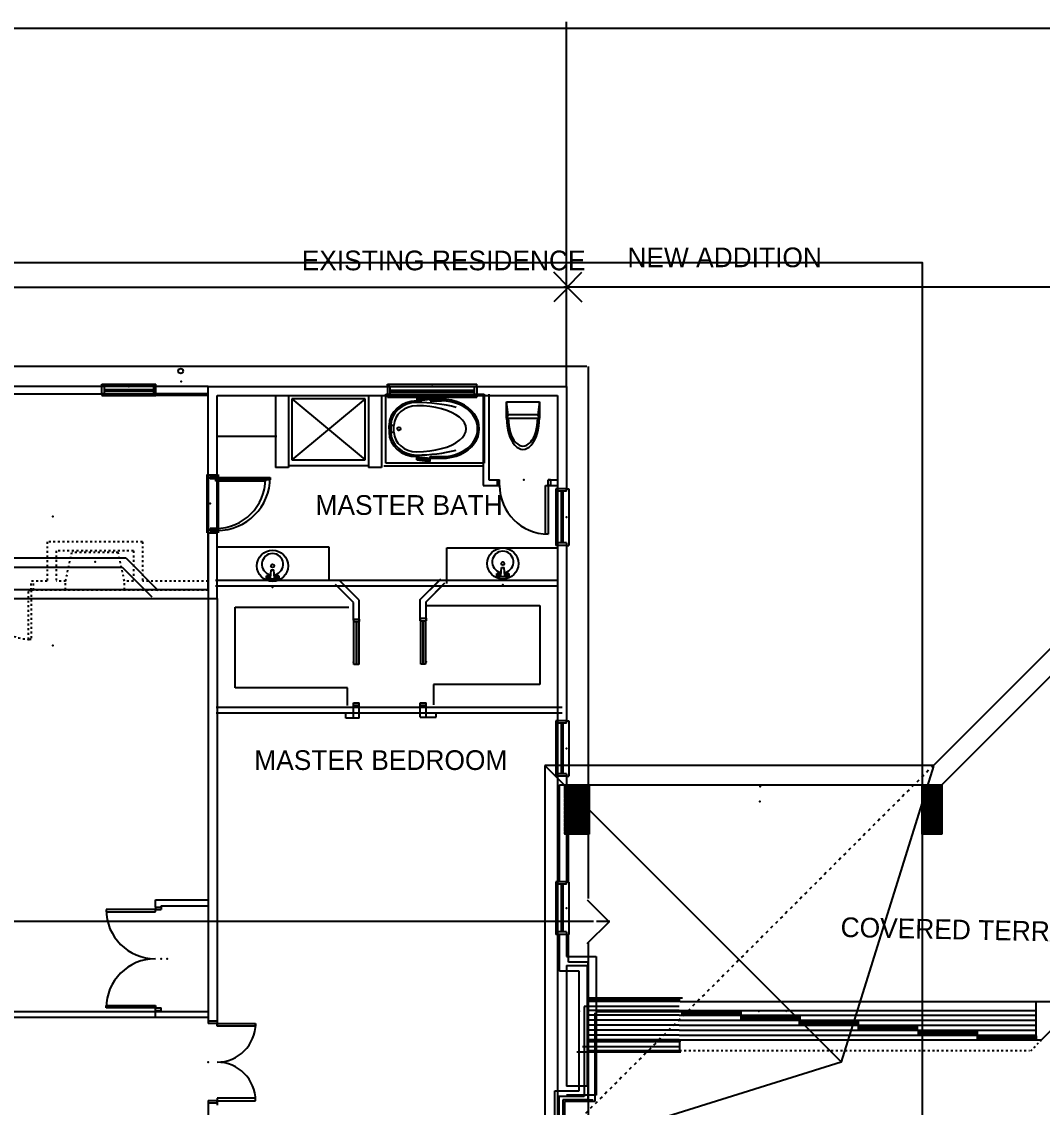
# Model space of a CAD drawing. Extents: x -92740 to -63661, y -15771 to -4391.
# Drawn here: x -84112 to -83490, y -6476 to -5814 of the extents above; entities that cross this region are included whole.
import ezdxf
from ezdxf.enums import TextEntityAlignment as Align

# ---------------------------------------------------------------- set-up
doc = ezdxf.new("R2010")
doc.units = 0
doc.header["$MEASUREMENT"] = 0
doc.linetypes.add('Dashed', pattern=[1, 0.3, -0.4, 0.3])
for name, color, linetype in [('1CABINETS NEW', 3, 'Continuous'), ('1GWB', 2, 'Continuous'), ('1NOTES', 2, 'Continuous'), ('B1NOTES', 2, 'Continuous'), ('B1PF', 5, 'Continuous'), ('B1WALLFILL', 1, 'Continuous'), ('B2WALLFILL', 1, 'Continuous'), ('EXDOORS', 3, 'Continuous'), ('EXFPBM', 3, 'Continuous'), ('EXPF', 5, 'Continuous'), ('EXWALLS', 1, 'Continuous'), ('NEWALLS1', 1, 'Continuous'), ('NEWINDOW1', 5, 'Continuous'), ('ROOF', 1, 'Continuous'), ('ROOMNAME', 1, 'Continuous')]:
    doc.layers.add(name, color=color, linetype=linetype)
doc.styles.add('DCADTXTSTYLE1', font='AVG_TP')
doc.linetypes.add('INSUL1', pattern='A,0,-1,[7,NGUYEN AD.shx,S=0.010204,R=0,X=-1,Y=0],0', length=1)
pattern_1 = [(45, (0, 0), (-0.11048543456, 0.11048543456), []), (-45, (0, 0), (0.11048543456, 0.11048543456), [])]

msp = doc.modelspace()

# ---------------------------------------------------------------- hatches: boundary and pattern name
at = {"layer": 'B1WALLFILL', "linetype": 'Continuous', "ltscale": 12}
h = msp.add_hatch(dxfattribs=at)
h.set_pattern_fill('ansi37', color=1, scale=0.15625, style=0, pattern_type=2)
h.set_pattern_definition(pattern_1)
h.paths.add_polyline_path([(-83781.5, -6279), (-83769.5, -6279), (-83769.5, -6309), (-83781.5, -6309)], flags=0)
h = msp.add_hatch(dxfattribs=at)
h.set_pattern_fill('ansi37', color=1, scale=0.15625, style=0, pattern_type=2)
h.set_pattern_definition(pattern_1)
h.paths.add_polyline_path([(-83770.01, -6279), (-83766.5, -6279), (-83766.5, -6309), (-83769.96, -6309)], flags=0)
h = msp.add_hatch(dxfattribs=at)
h.set_pattern_fill('ansi37', color=1, scale=0.15625, style=0, pattern_type=2)
h.set_pattern_definition(pattern_1)
h.paths.add_polyline_path([(-83563.5, -6279), (-83551.5, -6279), (-83551.5, -6309), (-83563.5, -6309)], flags=0)
at = {"layer": 'B2WALLFILL', "linetype": 'Continuous', "ltscale": 12}
h = msp.add_hatch(dxfattribs=at)
h.set_pattern_fill('ansi37', color=1, scale=0.15625, style=0, pattern_type=2)
h.set_pattern_definition(pattern_1)
h.paths.add_polyline_path([(-83784.96, -6279), (-83794, -6279)], flags=0)

# ---------------------------------------------------------------- linework, layer by layer
at = {"layer": '1CABINETS NEW', "color": 1, "linetype": 'Continuous', "ltscale": 12}
msp.add_line((-83494, -6434.47), (-83494, -6410.99), dxfattribs=at)
at = {"layer": '1GWB', "color": 2, "linetype": 'Continuous', "ltscale": 12}
for p, q in [((-84030.5, -6041.5), (-83999, -6041.5)), ((-83999.5, -6090), (-83999.5, -6125.5)), ((-83992.5, -6090), (-83992.5, -6125.5)), ((-83646, -6416.5), (-83646.75, -6417.25)), ((-83763, -6418), (-83763, -6472)), ((-83710, -6417.25), (-83761.5, -6417.25)), ((-83766.5, -6435), (-83710.5, -6435)), ((-83710.5, -6442), (-83774, -6442)), ((-83763, -6472), (-83781.5, -6472)), ((-83781.5, -6472), (-83781.5, -6487))]:
    msp.add_line(p, q, dxfattribs=at)
at = {"layer": '1GWB', "color": 1, "linetype": 'Continuous', "ltscale": 12}
for p, q in [((-83709.5, -6409), (-83767, -6409)), ((-83711, -6410), (-83767, -6410))]:
    msp.add_line(p, q, dxfattribs=at)
at = {"layer": '1GWB', "color": 2, "linetype": 'INSUL1', "ltscale": 2.5}
for p, q in [((-83711.5, -6414), (-83769.5, -6414)), ((-83769.5, -6414), (-83769.5, -6469)), ((-83770.5, -6438.5), (-83712, -6438.5)), ((-83769.5, -6469), (-83785, -6469)), ((-83785, -6469), (-83785, -6658))]:
    msp.add_line(p, q, dxfattribs=at)
at = {"layer": '1NOTES', "color": 1, "linetype": 'Continuous', "ltscale": 12}
for p, q in [((-83778.95, -5975.7), (-83787.95, -5966.7)), ((-83779.89, -5975.7), (-83770.89, -5966.7)), ((-83778.95, -5975.7), (-83787.95, -5984.7)), ((-83779.89, -5975.7), (-83770.89, -5984.7))]:
    msp.add_line(p, q, dxfattribs=at)
at = {"layer": '1NOTES', "color": 2, "linetype": 'Continuous', "ltscale": 12}
for p, q in [((-84334.72, -5975.7), (-83780.95, -5975.7)), ((-83462.48, -5975.7), (-83781.89, -5975.7))]:
    msp.add_line(p, q, dxfattribs=at)
at = {"layer": 'B1NOTES', "color": 2, "linetype": 'Continuous', "ltscale": 12}
msp.add_line((-83780.26, -6036.35), (-83780.26, -5814), dxfattribs=at)
at = {"layer": 'B1PF', "color": 8, "linetype": 'Continuous', "ltscale": 15}
msp.add_circle((-84015.33, -6026.85), 1.5, dxfattribs=at)
at = {"layer": 'B1PF', "color": 5, "linetype": 'Continuous', "ltscale": 12}
msp.add_point((-84015.15, -6033.19), dxfattribs=at)
at = {"layer": 'B2WALLFILL', "color": 1, "linetype": 'Dashed', "ltscale": 6}
for p in [(-83662.23, -6280.03), (-83662.49, -6289.2)]:
    msp.add_point(p, dxfattribs=at)
at = {"layer": 'EXDOORS', "color": 8, "linetype": 'Continuous', "ltscale": 12}
for p, q in [((-83997.45, -6091.05), (-83993.95, -6091.05)), ((-83997.45, -6091.05), (-83997.45, -6092.55)), ((-83993.95, -6091.05), (-83993.95, -6092.55)), ((-83993.95, -6092.55), (-83997.45, -6092.55)), ((-83993.95, -6092.55), (-83963.71, -6092.55)), ((-83993.95, -6094.05), (-83993.95, -6092.55)), ((-83963.71, -6094.05), (-83993.95, -6094.05)), ((-83963.71, -6092.55), (-83963.71, -6094.05)), ((-83822.5, -6093.17), (-83821, -6093.17)), ((-83822.5, -6096.67), (-83821, -6096.67)), ((-83821, -6096.67), (-83821, -6093.17)), ((-83793, -6126.17), (-83793, -6096.67)), ((-83793, -6096.67), (-83791.5, -6096.67)), ((-83790, -6093.17), (-83791.5, -6093.17)), ((-83791.5, -6096.67), (-83791.5, -6093.17)), ((-83790, -6096.67), (-83791.5, -6096.67)), ((-83791.5, -6096.67), (-83791.5, -6126.17)), ((-83997.45, -6124.29), (-83997.45, -6122.79)), ((-83993.95, -6122.79), (-83997.45, -6122.79)), ((-83997.45, -6124.29), (-83993.95, -6124.29)), ((-83993.95, -6124.29), (-83993.95, -6122.79)), ((-83791.5, -6126.17), (-83793, -6126.17)), ((-83910.06, -6178), (-83910.06, -6179.5)), ((-83906.56, -6178), (-83906.56, -6179.5)), ((-83869.35, -6177.5), (-83869.35, -6179)), ((-83865.85, -6177.5), (-83865.85, -6179)), ((-83910.06, -6179.5), (-83906.56, -6179.5)), ((-83909.81, -6205.75), (-83909.81, -6179.5)), ((-83908.31, -6179.5), (-83908.31, -6205.75)), ((-83908.31, -6205.75), (-83908.31, -6179.5)), ((-83908.31, -6179.5), (-83906.81, -6179.5)), ((-83906.81, -6179.5), (-83906.81, -6205.75)), ((-83869.35, -6179), (-83865.85, -6179)), ((-83869.1, -6205.5), (-83869.1, -6179)), ((-83867.6, -6179), (-83867.6, -6205.5)), ((-83867.6, -6205.5), (-83867.6, -6179)), ((-83867.6, -6179), (-83866.1, -6179)), ((-83866.1, -6179), (-83866.1, -6205.5)), ((-83908.31, -6205.75), (-83909.81, -6205.75)), ((-83906.81, -6205.75), (-83908.31, -6205.75)), ((-83867.6, -6205.5), (-83869.1, -6205.5)), ((-83866.1, -6205.5), (-83867.6, -6205.5)), ((-83910.06, -6230.5), (-83910.06, -6229)), ((-83910.06, -6229), (-83906.56, -6229)), ((-83906.56, -6230.5), (-83906.56, -6229)), ((-83869.35, -6230.5), (-83869.35, -6229)), ((-83869.35, -6229), (-83865.85, -6229)), ((-83865.85, -6230.5), (-83865.85, -6229)), ((-84030.79, -6355), (-84060.79, -6355)), ((-84060.79, -6355), (-84060.79, -6356.5)), ((-84060.79, -6356.5), (-84030.79, -6356.5)), ((-84030.79, -6353.5), (-84030.79, -6355)), ((-84030.79, -6355), (-84027.29, -6355)), ((-84030.79, -6356.5), (-84030.79, -6355)), ((-84027.29, -6353.5), (-84027.29, -6355)), ((-84060.79, -6415), (-84060.79, -6413.5)), ((-84060.79, -6413.5), (-84030.79, -6413.5)), ((-84030.79, -6415), (-84060.79, -6415)), ((-84030.79, -6413.5), (-84030.79, -6415)), ((-84030.79, -6416.5), (-84030.79, -6415)), ((-84030.79, -6415), (-84027.29, -6415)), ((-84027.29, -6416.5), (-84027.29, -6415)), ((-83998.7, -6423), (-83998.7, -6424.5)), ((-83993.2, -6423), (-83993.2, -6424.5)), ((-83993.2, -6424.5), (-83998.7, -6424.5)), ((-83993.2, -6424.5), (-83969.7, -6424.5)), ((-83993.2, -6426), (-83993.2, -6424.5)), ((-83969.7, -6426), (-83993.2, -6426)), ((-83969.7, -6424.5), (-83969.7, -6426)), ((-83993.2, -6471.5), (-83998.7, -6471.5)), ((-83969.7, -6470), (-83993.2, -6470)), ((-83993.2, -6470), (-83993.2, -6471.5)), ((-83993.2, -6473), (-83993.2, -6471.5)), ((-83993.2, -6471.5), (-83969.7, -6471.5)), ((-83969.7, -6471.5), (-83969.7, -6470))]:
    msp.add_line(p, q, dxfattribs=at)
at = {"layer": 'EXDOORS', "color": 10, "linetype": 'Dashed', "ltscale": 4}
for p, q in [((-84105, -6154.9), (-84106.5, -6154.9)), ((-84106.5, -6160.4), (-84106.5, -6154.9)), ((-84108, -6190.4), (-84108, -6160.4)), ((-84108, -6160.4), (-84106.5, -6160.4)), ((-84105, -6160.4), (-84106.5, -6160.4)), ((-84106.5, -6160.4), (-84106.5, -6190.4)), ((-84106.5, -6190.4), (-84108, -6190.4))]:
    msp.add_line(p, q, dxfattribs=at)
at = {"layer": 'EXDOORS', "color": 8, "linetype": 'Continuous', "ltscale": 12}
for centre, radius, start, end in [((-83993.95, -6092.55), 30.24, 270, 360), ((-83791.5, -6096.67), 29.5, 180, 270), ((-84030.79, -6355), 30, 180, 270), ((-84030.79, -6415), 30, 90, 180), ((-83993.2, -6424.5), 23.5, 270, 360), ((-83993.2, -6471.5), 23.5, 0, 90)]:
    msp.add_arc(centre, radius, start, end, dxfattribs=at)
at = {"layer": 'EXDOORS', "color": 10, "linetype": 'Dashed', "ltscale": 4}
msp.add_arc((-84106.5, -6160.4), 30, 180, 270, dxfattribs=at)
at = {"layer": 'EXDOORS', "color": 8, "linetype": 'Continuous', "ltscale": 12}
for p in [(-83806.25, -6093.17), (-83997.45, -6107.67), (-83910.06, -6204.25), (-83865.85, -6204), (-84027.29, -6385), (-84023.5, -6385), (-83998.7, -6448)]:
    msp.add_point(p, dxfattribs=at)
at = {"layer": 'EXFPBM', "color": 3, "linetype": 'Continuous', "ltscale": 12}
for p, q in [((-83998.7, -6036.35), (-84623.69, -6036.35)), ((-83998.7, -6160.03), (-83998.7, -6036.35)), ((-83998.7, -6036.35), (-83780.26, -6036.35)), ((-84606.2, -6040.8), (-83998.8, -6040.8)), ((-83993.2, -6165.53), (-83993.2, -6041.85)), ((-83993.2, -6041.85), (-83785.76, -6041.85)), ((-83957.59, -6041.74), (-83957.59, -6085.68)), ((-83949.59, -6041.74), (-83949.59, -6085.68)), ((-83900.89, -6042.45), (-83900.89, -6085.68)), ((-83892.89, -6042.45), (-83892.89, -6085.68)), ((-83831.08, -6041.03), (-83831.08, -6096.67)), ((-83827.58, -6041.03), (-83827.58, -6093.17)), ((-83785.76, -6041.85), (-83785.76, -6512.55)), ((-83998.7, -6090.16), (-83998.7, -6091.66)), ((-83993.2, -6091.66), (-83998.7, -6091.66)), ((-83993.2, -6090.16), (-83993.2, -6091.66)), ((-83993.2, -6091.66), (-83960.83, -6091.66)), ((-83993.2, -6093.16), (-83993.2, -6091.66)), ((-83960.83, -6091.66), (-83960.83, -6093.16)), ((-83960.83, -6093.16), (-83993.2, -6093.16)), ((-83831.08, -6096.67), (-83822.5, -6096.67)), ((-83827.58, -6093.17), (-83822.5, -6093.17)), ((-83822.5, -6093.17), (-83822.5, -6096.67)), ((-83790, -6093.17), (-83785.72, -6093.17)), ((-83790, -6093.17), (-83790, -6096.67)), ((-83790, -6096.67), (-83785.72, -6096.67)), ((-83998.7, -6125.53), (-83998.7, -6124.03)), ((-83993.2, -6124.03), (-83998.7, -6124.03)), ((-83993.2, -6125.53), (-83993.2, -6124.03)), ((-84126.59, -6140.79), (-84048.81, -6140.79)), ((-84048.81, -6140.79), (-84029.05, -6160.54)), ((-84124.31, -6146.29), (-84051.08, -6146.29)), ((-84051.08, -6146.29), (-84032.94, -6164.43)), ((-83785.72, -6154.43), (-83994.09, -6154.43)), ((-83785.72, -6157.93), (-83994.09, -6157.93)), ((-83910.06, -6167.93), (-83921.08, -6156.91)), ((-83906.56, -6166.48), (-83918.61, -6154.43)), ((-83869.35, -6166.13), (-83856.77, -6153.55)), ((-83865.85, -6167.58), (-83854.3, -6156.02)), ((-84344.5, -6160.03), (-83998.7, -6160.03)), ((-84346.77, -6165.53), (-83993.2, -6165.53)), ((-83998.7, -6165.53), (-83998.7, -6423)), ((-83993.2, -6165.53), (-83993.2, -6423)), ((-83910.06, -6178), (-83910.06, -6167.93)), ((-83906.56, -6178), (-83906.56, -6166.48)), ((-83869.35, -6177.5), (-83869.35, -6166.13)), ((-83865.85, -6177.5), (-83865.85, -6167.58)), ((-83910.06, -6178), (-83906.56, -6178)), ((-83869.35, -6177.5), (-83865.85, -6177.5)), ((-83910.06, -6238.42), (-83910.06, -6230.5)), ((-83910.06, -6230.5), (-83906.56, -6230.5)), ((-83906.56, -6238.42), (-83906.56, -6230.5)), ((-83869.35, -6237.71), (-83869.35, -6230.5)), ((-83869.35, -6230.5), (-83865.85, -6230.5)), ((-83865.85, -6237.71), (-83865.85, -6230.5)), ((-83993.74, -6231.73), (-83782.88, -6231.73)), ((-83993.74, -6235.23), (-83782.88, -6235.23)), ((-83999.19, -6417.35), (-84247.5, -6417.35)), ((-83999.19, -6420.85), (-84247.5, -6420.85)), ((-83993.2, -6423), (-83998.7, -6423)), ((-83993.2, -6473), (-83998.7, -6473)), ((-83998.7, -6473), (-83998.7, -6474.29)), ((-83993.2, -6473), (-83993.2, -6474.29))]:
    msp.add_line(p, q, dxfattribs=at)
at = {"layer": 'EXFPBM', "color": 1, "linetype": 'Continuous', "ltscale": 9.91438}
msp.add_lwpolyline([(-84714.17, -5960.98), (-84714.17, -7000.88), (-83563.33, -7000.88), (-83563.33, -5960.98)], close=True, dxfattribs=at)
at = {"layer": 'EXFPBM', "color": 3, "linetype": 'Continuous', "ltscale": 12}
msp.add_arc((-83993.2, -6091.66), 32.37, 270, 360, dxfattribs=at)
msp.add_point((-83998.7, -6107.84), dxfattribs=at)
at = {"layer": 'EXPF', "color": 5, "linetype": 'Continuous', "ltscale": 12}
for p, q in [((-83902.91, -6043.78), (-83947.56, -6043.78)), ((-83947.56, -6043.78), (-83947.56, -6080.99)), ((-83947.56, -6043.78), (-83902.91, -6080.99)), ((-83902.91, -6043.78), (-83947.56, -6080.99)), ((-83902.91, -6080.99), (-83902.91, -6043.78)), ((-83949.33, -6084.36), (-83900.96, -6084.36)), ((-83947.56, -6080.99), (-83902.91, -6080.99)), ((-83963.13, -6153.6), (-83963.13, -6151.6)), ((-83963.13, -6151.6), (-83960.63, -6151.6)), ((-83960.63, -6153.1), (-83960.13, -6148.1)), ((-83960.13, -6148.1), (-83958.63, -6148.1)), ((-83958.13, -6153.1), (-83958.63, -6148.1)), ((-83958.13, -6151.6), (-83955.63, -6151.6)), ((-83955.63, -6151.6), (-83955.63, -6153.6)), ((-83822.79, -6152.18), (-83822.79, -6150.18)), ((-83822.79, -6150.18), (-83820.29, -6150.18)), ((-83820.29, -6151.68), (-83820.79, -6152.18)), ((-83820.29, -6151.68), (-83819.79, -6146.68)), ((-83819.79, -6146.68), (-83818.29, -6146.68)), ((-83817.79, -6151.68), (-83818.29, -6146.68)), ((-83817.79, -6150.18), (-83815.29, -6150.18)), ((-83817.79, -6151.68), (-83817.29, -6152.18)), ((-83815.29, -6150.18), (-83815.29, -6152.18)), ((-83955.63, -6153.6), (-83963.13, -6153.6)), ((-83960.63, -6153.1), (-83961.13, -6153.6)), ((-83958.13, -6153.1), (-83957.63, -6153.6)), ((-83815.29, -6152.18), (-83822.79, -6152.18))]:
    msp.add_line(p, q, dxfattribs=at)
at = {"layer": 'EXPF', "color": 5, "linetype": 'Continuous', "ltscale": 2.0004}
for p, q in [((-83890.39, -6041.04), (-83830.39, -6041.04)), ((-83890.39, -6083.04), (-83890.39, -6041.04)), ((-83871.39, -6043.04), (-83863.39, -6042.04)), ((-83871.39, -6043.04), (-83871.39, -6046.04)), ((-83871.39, -6044.04), (-83863.39, -6043.04)), ((-83871.39, -6045.04), (-83863.39, -6044.04)), ((-83863.39, -6042.04), (-83863.39, -6045.04)), ((-83863.39, -6044.04), (-83856.39, -6044.04)), ((-83863.39, -6045.04), (-83856.39, -6045.04)), ((-83830.39, -6041.04), (-83830.39, -6083.04)), ((-83888.39, -6062.04), (-83888.39, -6060.04)), ((-83888.39, -6062.04), (-83888.39, -6064.04)), ((-83887.39, -6060.04), (-83887.39, -6064.04)), ((-83885.39, -6060.04), (-83887.39, -6060.04)), ((-83887.39, -6064.04), (-83885.39, -6064.04)), ((-83885.39, -6064.04), (-83885.39, -6060.04)), ((-83871.39, -6081.04), (-83871.39, -6078.04)), ((-83871.39, -6079.04), (-83863.39, -6080.04)), ((-83863.39, -6082.04), (-83863.39, -6079.04)), ((-83863.39, -6079.04), (-83856.39, -6079.04)), ((-83830.39, -6083.04), (-83890.39, -6083.04)), ((-83871.39, -6080.04), (-83863.39, -6081.04)), ((-83871.39, -6081.04), (-83863.39, -6082.04)), ((-83863.39, -6080.04), (-83856.39, -6080.04))]:
    msp.add_line(p, q, dxfattribs=at)
at = {"layer": 'EXPF', "color": 5, "linetype": 'Continuous', "ltscale": 0.03125}
for p, q in [((-83816.76, -6045.6), (-83796.76, -6045.6)), ((-83815.76, -6053.6), (-83816.76, -6045.6)), ((-83816.76, -6055.6), (-83816.76, -6045.6)), ((-83796.76, -6045.6), (-83797.76, -6053.6)), ((-83796.76, -6045.6), (-83796.76, -6055.6)), ((-83796.76, -6052.6), (-83796.76, -6045.6)), ((-83815.76, -6053.6), (-83816.76, -6055.6)), ((-83816.76, -6055.6), (-83796.76, -6055.6)), ((-83797.76, -6053.6), (-83815.76, -6053.6)), ((-83796.76, -6055.6), (-83797.76, -6053.6))]:
    msp.add_line(p, q, dxfattribs=at)
at = {"layer": 'EXPF', "color": 5, "linetype": 'Continuous', "ltscale": 2.0004}
msp.add_circle((-83882.39, -6062.04), 1, dxfattribs=at)
at = {"layer": 'EXPF', "color": 5, "linetype": 'Continuous', "ltscale": 4}
for centre, radius in [((-83959.38, -6145.6), 9.5), ((-83819.04, -6144.18), 9.5), ((-83959.38, -6145.6), 1), ((-83819.04, -6144.18), 1)]:
    msp.add_circle(centre, radius, dxfattribs=at)
at = {"layer": 'EXPF', "color": 5, "linetype": 'Continuous', "ltscale": 12}
for centre in [(-83962.13, -6152.6), (-83956.63, -6152.6), (-83821.79, -6151.18), (-83816.29, -6151.18)]:
    msp.add_circle(centre, 0.75, dxfattribs=at)
at = {"layer": 'EXPF', "color": 5, "linetype": 'Continuous', "ltscale": 2.0004}
for centre, start, end in [((-83871.39, -6143.54), 75.74998, 90), ((-83871.39, -5980.54), 270, 284.25)]:
    msp.add_arc(centre, 97.5, start, end, dxfattribs=at)
at = {"layer": 'EXPF', "color": 5, "linetype": 'Continuous', "ltscale": 4}
for centre in [(-83959.38, -6144.6), (-83819.04, -6143.18)]:
    msp.add_arc(centre, 6.5, 282.2944, 617.7056, dxfattribs=at)
at = {"layer": 'EXPF', "color": 5, "linetype": 'Continuous', "ltscale": 2.0004}
for centre, major_axis, ratio, start_param, end_param in [((-83871.39, -6060.04), (17, 0), 0.882353, 1.570797, 3.141593), ((-83871.39, -6060.04), (16, 0), 0.875, 1.570797, 3.141593), ((-83856.39, -6062.04), (23, 0), 0.782609, 4.712389, 7.853982), ((-83856.39, -6062.04), (22, 0), 0.772727, 4.712389, 7.853982), ((-83871.39, -6060.04), (14, 0), 0.857143, 1.570797, 3.141593), ((-83871.39, -6062.04), (30, 0), 0.466667, 4.712389, 7.853982), ((-83871.39, -6064.04), (17, 0), 0.882353, 3.141593, 4.712389), ((-83871.39, -6064.04), (16, 0), 0.875, 3.141593, 4.712389), ((-83871.39, -6064.04), (14, 0), 0.857143, 3.141593, 4.712389)]:
    msp.add_ellipse(centre, major_axis=major_axis, ratio=ratio, start_param=start_param, end_param=end_param, dxfattribs=at)
at = {"layer": 'EXPF', "color": 5, "linetype": 'Continuous', "ltscale": 0.03125}
for major_axis, ratio in [((0, 19), 0.526316), ((0, 17), 0.529412)]:
    msp.add_ellipse((-83806.76, -6055.6), major_axis=major_axis, ratio=ratio, start_param=1.570796, end_param=4.712389, dxfattribs=at)
at = {"layer": 'EXPF', "color": 5, "linetype": 'Continuous', "ltscale": 12}
for p in [(-83925.23, -6062.39), (-83959.38, -6158.6), (-83819.04, -6157.18)]:
    msp.add_point(p, dxfattribs=at)
at = {"layer": 'EXWALLS', "color": 8, "linetype": 'Continuous', "ltscale": 12}
for p, q in [((-83998.7, -6090.16), (-83998.7, -6036.35)), ((-83998.7, -6036.35), (-83889.33, -6036.35)), ((-83889.33, -6034.85), (-83834.95, -6034.85)), ((-83889.33, -6036.35), (-83889.33, -6034.85)), ((-83889.33, -6036.35), (-83889.33, -6041.85)), ((-83887.83, -6036.35), (-83889.33, -6036.35)), ((-83887.83, -6036.35), (-83887.83, -6041.85)), ((-83887.83, -6038.6), (-83836.45, -6038.6)), ((-83836.45, -6036.35), (-83836.45, -6041.85)), ((-83836.45, -6036.35), (-83834.95, -6036.35)), ((-83834.95, -6036.35), (-83834.95, -6034.85)), ((-83834.95, -6036.35), (-83780.26, -6036.35)), ((-83834.95, -6036.35), (-83834.95, -6041.85)), ((-83780.26, -6036.35), (-83780.26, -6098.61)), ((-83993.2, -6090.16), (-83993.2, -6041.85)), ((-83993.2, -6041.85), (-83957.59, -6041.85)), ((-83957.59, -6041.74), (-83957.59, -6085.68)), ((-83949.59, -6041.74), (-83949.59, -6085.68)), ((-83949.59, -6041.85), (-83900.89, -6041.85)), ((-83900.89, -6042.45), (-83900.89, -6085.68)), ((-83892.89, -6041.85), (-83889.33, -6041.85)), ((-83892.89, -6042.45), (-83892.89, -6085.68)), ((-83887.83, -6041.85), (-83889.33, -6041.85)), ((-83889.33, -6041.85), (-83889.33, -6042.85)), ((-83889.33, -6042.85), (-83834.95, -6042.85)), ((-83887.83, -6039.6), (-83836.45, -6039.6)), ((-83836.45, -6041.85), (-83834.95, -6041.85)), ((-83834.95, -6041.85), (-83831.08, -6041.85)), ((-83834.95, -6041.85), (-83834.95, -6042.85)), ((-83831.08, -6041.85), (-83831.08, -6096.67)), ((-83827.58, -6041.85), (-83785.76, -6041.85)), ((-83827.58, -6041.85), (-83827.58, -6093.17)), ((-83785.76, -6041.85), (-83785.76, -6093.17)), ((-83993.11, -6066.46), (-83956.73, -6066.46)), ((-83957.59, -6085.44), (-83949.59, -6085.44)), ((-83900.89, -6085.44), (-83892.89, -6085.44)), ((-83830.57, -6084.89), (-83891.52, -6084.89)), ((-83998.7, -6090.16), (-83993.2, -6090.16)), ((-83993.95, -6090.17), (-83993.95, -6092.55)), ((-83831.08, -6096.67), (-83821, -6096.67)), ((-83827.58, -6093.17), (-83822.5, -6093.17)), ((-83791.5, -6093.17), (-83785.76, -6093.17)), ((-83790.75, -6096.67), (-83785.76, -6096.67)), ((-83786.76, -6098.61), (-83786.76, -6133.15)), ((-83785.76, -6098.61), (-83786.76, -6098.61)), ((-83785.76, -6096.67), (-83785.76, -6098.61)), ((-83780.26, -6098.61), (-83785.76, -6098.61)), ((-83785.76, -6100.11), (-83785.76, -6098.61)), ((-83780.26, -6100.11), (-83780.26, -6098.61)), ((-83780.26, -6098.61), (-83778.76, -6098.61)), ((-83778.76, -6098.61), (-83778.76, -6133.15)), ((-83780.26, -6100.11), (-83785.76, -6100.11)), ((-83783.51, -6100.11), (-83783.51, -6131.65)), ((-83782.51, -6100.11), (-83782.51, -6131.65)), ((-83998.7, -6125.53), (-83993.2, -6125.53)), ((-83998.7, -6125.53), (-83998.7, -6349.19)), ((-83993.2, -6154.43), (-83993.2, -6125.53)), ((-83780.26, -6131.65), (-83785.76, -6131.65)), ((-83785.76, -6131.65), (-83785.76, -6133.15)), ((-83780.26, -6131.65), (-83780.26, -6133.15)), ((-83993.11, -6134.03), (-83925.07, -6134.03)), ((-83925.07, -6134.03), (-83925.07, -6154.35)), ((-83853.25, -6156.24), (-83853.25, -6134.5)), ((-83853.25, -6134.5), (-83785.21, -6134.5)), ((-83785.76, -6133.15), (-83786.76, -6133.15)), ((-83780.26, -6133.15), (-83785.76, -6133.15)), ((-83785.76, -6133.15), (-83785.76, -6154.43)), ((-83780.26, -6133.15), (-83780.26, -6239.93)), ((-83780.26, -6133.15), (-83778.76, -6133.15)), ((-83918.61, -6154.43), (-83993.2, -6154.43)), ((-83993.2, -6165.53), (-83993.2, -6157.93)), ((-83920.06, -6157.93), (-83993.2, -6157.93)), ((-83910.06, -6167.93), (-83920.06, -6157.93)), ((-83906.56, -6166.48), (-83918.61, -6154.43)), ((-83869.35, -6166.13), (-83857.66, -6154.43)), ((-83865.85, -6167.58), (-83856.21, -6157.93)), ((-83785.76, -6154.43), (-83857.66, -6154.43)), ((-83785.76, -6157.93), (-83856.21, -6157.93)), ((-83785.76, -6157.93), (-83785.76, -6231.73)), ((-83993.2, -6165.53), (-83993.2, -6231.73)), ((-83982.24, -6219.84), (-83982.24, -6170.7)), ((-83982.24, -6170.7), (-83912.79, -6170.7)), ((-83910.06, -6178.75), (-83910.06, -6167.93)), ((-83906.56, -6179.5), (-83906.56, -6166.48)), ((-83869.35, -6179), (-83869.35, -6166.13)), ((-83865.85, -6179), (-83865.85, -6167.58)), ((-83865.54, -6169.75), (-83796.55, -6169.75)), ((-83796.55, -6169.75), (-83796.55, -6217.95)), ((-83796.55, -6217.95), (-83861.28, -6217.95)), ((-83861.28, -6217.95), (-83861.28, -6230.23)), ((-83913.73, -6219.84), (-83982.24, -6219.84)), ((-83913.73, -6230.71), (-83913.73, -6219.84)), ((-83910.06, -6231.73), (-83910.06, -6229.75)), ((-83906.56, -6238.46), (-83906.56, -6229)), ((-83869.35, -6237.87), (-83869.35, -6229)), ((-83865.85, -6231.73), (-83865.85, -6229)), ((-83993.2, -6231.73), (-83910.06, -6231.73)), ((-83993.2, -6235.23), (-83993.2, -6425.25)), ((-83993.2, -6235.23), (-83914.64, -6235.23)), ((-83914.64, -6238.42), (-83914.64, -6235.24)), ((-83869.35, -6237.71), (-83859.71, -6237.71)), ((-83865.85, -6231.73), (-83785.76, -6231.73)), ((-83859.71, -6235.23), (-83785.76, -6235.23)), ((-83859.71, -6237.71), (-83859.71, -6235.36)), ((-83785.76, -6235.23), (-83785.76, -6239.93)), ((-83906.56, -6238.42), (-83914.64, -6238.42)), ((-83786.76, -6239.93), (-83786.76, -6273.76)), ((-83785.76, -6239.93), (-83786.76, -6239.93)), ((-83780.26, -6239.93), (-83785.76, -6239.93)), ((-83785.76, -6241.43), (-83785.76, -6239.93)), ((-83780.26, -6241.43), (-83785.76, -6241.43)), ((-83783.51, -6241.43), (-83783.51, -6272.26)), ((-83782.51, -6241.43), (-83782.51, -6272.26)), ((-83780.26, -6241.43), (-83780.26, -6239.93)), ((-83780.26, -6239.93), (-83778.76, -6239.93)), ((-83778.76, -6239.93), (-83778.76, -6273.76)), ((-83785.76, -6273.76), (-83786.76, -6273.76)), ((-83780.26, -6272.26), (-83785.76, -6272.26)), ((-83785.76, -6272.26), (-83785.76, -6273.76)), ((-83780.26, -6273.76), (-83785.76, -6273.76)), ((-83785.76, -6273.76), (-83785.76, -6338.13)), ((-83780.26, -6272.26), (-83780.26, -6273.76)), ((-83780.26, -6273.76), (-83780.26, -6338.13)), ((-83780.26, -6273.76), (-83778.76, -6273.76)), ((-83786.76, -6338.13), (-83786.76, -6370.19)), ((-83785.76, -6338.13), (-83786.76, -6338.13)), ((-83780.26, -6338.13), (-83785.76, -6338.13)), ((-83785.76, -6339.63), (-83785.76, -6338.13)), ((-83780.26, -6339.63), (-83785.76, -6339.63)), ((-83783.51, -6339.63), (-83783.51, -6368.69)), ((-83782.51, -6339.63), (-83782.51, -6368.69)), ((-83780.26, -6339.63), (-83780.26, -6338.13)), ((-83780.26, -6338.13), (-83778.76, -6338.13)), ((-83778.76, -6338.13), (-83778.76, -6370.19)), ((-84030.79, -6353.5), (-84030.79, -6349.19)), ((-84030.79, -6349.19), (-83998.7, -6349.19)), ((-84030.79, -6353.5), (-84027.29, -6353.5)), ((-84027.29, -6353.5), (-84027.29, -6352.69)), ((-84027.29, -6352.69), (-83998.7, -6352.69)), ((-83998.7, -6352.69), (-83998.7, -6417.35)), ((-83785.76, -6370.19), (-83786.76, -6370.19)), ((-83780.26, -6368.69), (-83785.76, -6368.69)), ((-83785.76, -6368.69), (-83785.76, -6370.19)), ((-83780.26, -6370.19), (-83785.76, -6370.19)), ((-83785.76, -6370.19), (-83785.76, -6465.32)), ((-83780.26, -6368.69), (-83780.26, -6370.19)), ((-83780.26, -6370.19), (-83780.26, -6383.61)), ((-83780.26, -6370.19), (-83778.76, -6370.19)), ((-83780.26, -6383.61), (-83762.13, -6383.61)), ((-83780.26, -6389.11), (-83780.26, -6462.62)), ((-83780.26, -6389.11), (-83767.63, -6389.11)), ((-83767.63, -6389.11), (-83767.63, -6462.62)), ((-83762.13, -6383.61), (-83762.13, -6468.12)), ((-84030.79, -6420.85), (-84030.79, -6416.5)), ((-84030.79, -6416.5), (-84027.29, -6416.5)), ((-84027.29, -6417.35), (-84027.29, -6416.5)), ((-83998.7, -6420.85), (-84030.79, -6420.85)), ((-83998.7, -6417.35), (-84027.29, -6417.35)), ((-83998.7, -6420.85), (-83998.7, -6424.5)), ((-83767.63, -6462.62), (-83780.26, -6462.62)), ((-83762.13, -6468.12), (-83780.26, -6468.12)), ((-83998.7, -6471.4), (-83998.7, -6481.68)), ((-83993.2, -6471.5), (-83993.2, -6474.29))]:
    msp.add_line(p, q, dxfattribs=at)
at = {"layer": 'EXWALLS', "color": 10, "linetype": 'Dashed', "ltscale": 4}
for p, q in [((-84038.57, -6130.9), (-84096.68, -6130.9)), ((-84096.68, -6130.9), (-84096.68, -6155.14)), ((-84038.57, -6130.9), (-84038.57, -6154.9)), ((-84044.07, -6136.4), (-84091.18, -6136.4)), ((-84091.18, -6136.4), (-84091.18, -6155.14)), ((-84085.46, -6154.9), (-84081.73, -6137.48)), ((-84053.37, -6137.53), (-84081.75, -6137.53)), ((-84049.66, -6154.9), (-84053.38, -6137.48)), ((-84044.07, -6136.4), (-84044.07, -6154.9)), ((-84096.68, -6154.9), (-84105, -6154.9)), ((-84105, -6160.4), (-84105, -6154.9)), ((-84085.46, -6154.9), (-84091.18, -6154.9)), ((-84085.46, -6160.16), (-84085.46, -6154.49)), ((-84049.66, -6160.16), (-84049.66, -6154.49)), ((-84044.07, -6154.9), (-84049.66, -6154.9)), ((-83998.64, -6154.9), (-84038.57, -6154.9)), ((-83998.64, -6160.4), (-84105, -6160.4))]:
    msp.add_line(p, q, dxfattribs=at)
at = {"layer": 'EXWALLS', "color": 8, "linetype": 'Continuous', "ltscale": 12}
for p in [(-83862.14, -6036.35), (-83780.26, -6115.88), (-83780.26, -6256.85), (-83780.26, -6354.16)]:
    msp.add_point(p, dxfattribs=at)
at = {"layer": 'EXWALLS', "color": 10, "linetype": 'Dashed', "ltscale": 4}
msp.add_point((-84067.56, -6143.15), dxfattribs=at)
at = {"layer": 'NEWALLS1', "color": 1, "linetype": 'Continuous', "ltscale": 12}
for p, q in [((-84063.5, -6036.35), (-84063.5, -6036.35)), ((-84063.5, -6040.85), (-84063.5, -6036.35)), ((-84063.5, -6040.85), (-84063.5, -6036.35)), ((-83998.7, -6036.35), (-84030.5, -6036.35)), ((-84030.5, -6040.85), (-84030.5, -6036.35)), ((-84063.5, -6040.85), (-84063.5, -6040.85)), ((-83998.7, -6040.85), (-84030.5, -6040.85)), ((-83998.7, -6090.16), (-83998.7, -6126.02)), ((-83993.2, -6090.16), (-83993.2, -6124.13)), ((-83441, -6168.5), (-83551.5, -6279)), ((-83784.5, -6337.5), (-83784.5, -6279)), ((-83784.5, -6279), (-83766.5, -6279)), ((-83779.5, -6279), (-83551.5, -6279)), ((-83766.5, -6279), (-83766.5, -6309)), ((-83563.5, -6309), (-83563.5, -6279)), ((-83551.5, -6279), (-83551.5, -6309)), ((-83779, -6337.5), (-83779, -6309.5)), ((-83766.5, -6309), (-83778.5, -6309)), ((-83551.5, -6309), (-83563.5, -6309)), ((-83784.5, -6392.5), (-83784.5, -6370)), ((-83779, -6387), (-83779, -6370)), ((-83767, -6387), (-83779, -6387)), ((-83767, -6411), (-83767, -6387)), ((-83772.5, -6392.5), (-83784.5, -6392.5)), ((-83772.5, -6465.5), (-83772.5, -6392.5)), ((-83711, -6410.99), (-83767, -6410.99)), ((-83711.5, -6416.47), (-83767, -6416.48)), ((-83767, -6471.03), (-83767, -6416.48)), ((-83711, -6410.99), (-83479.18, -6410.99)), ((-83473.38, -6416.95), (-83490.75, -6434.31)), ((-83767.54, -6435.45), (-83711, -6435.45)), ((-83711.27, -6441), (-83711.27, -6435.44)), ((-83494.11, -6434.47), (-83490.75, -6434.47)), ((-83766.88, -6440.95), (-83711, -6440.95)), ((-83787.31, -6660), (-83787.31, -6465.5)), ((-83787.31, -6465.5), (-83772.5, -6465.5)), ((-83767, -6471), (-83782.5, -6471)), ((-83782.5, -6471), (-83782.5, -6488.27)), ((-83767, -6471), (-83764.02, -6471))]:
    msp.add_line(p, q, dxfattribs=at)
at = {"layer": 'NEWALLS1', "color": 1, "linetype": 'Dashed', "ltscale": 4}
for p, q in [((-83490.75, -6434.47), (-83497.72, -6441.44)), ((-83711.27, -6441), (-83498.16, -6441))]:
    msp.add_line(p, q, dxfattribs=at)
at = {"layer": 'NEWALLS1', "color": 1, "linetype": 'Continuous', "ltscale": 12}
for p in [(-84093.24, -6115.43), (-84093.24, -6194.1), (-83772.5, -6416.95)]:
    msp.add_point(p, dxfattribs=at)
at = {"layer": 'NEWINDOW1', "color": 5, "linetype": 'Continuous', "ltscale": 12}
for p, q in [((-84063.5, -6034.85), (-84030.5, -6034.85)), ((-84063.5, -6036.35), (-84063.5, -6034.85)), ((-84062, -6036.35), (-84063.5, -6036.35)), ((-84062, -6036.35), (-84062, -6040.85)), ((-84062, -6038.1), (-84032, -6038.1)), ((-84062, -6039.1), (-84032, -6039.1)), ((-84032, -6036.35), (-84032, -6040.85)), ((-84032, -6036.35), (-84030.5, -6036.35)), ((-84030.5, -6036.35), (-84030.5, -6034.85)), ((-84062, -6040.85), (-84063.5, -6040.85)), ((-84063.5, -6040.85), (-84063.5, -6041.85)), ((-84063.5, -6041.85), (-84030.5, -6041.85)), ((-84032, -6040.85), (-84030.5, -6040.85)), ((-84030.5, -6040.85), (-84030.5, -6041.85)), ((-83711.5, -6416.47), (-83494, -6416.47)), ((-83711.5, -6419.47), (-83767, -6419.47)), ((-83711.5, -6422.47), (-83767, -6422.47)), ((-83711.5, -6419.47), (-83494, -6419.47)), ((-83711.5, -6422.47), (-83494, -6422.47)), ((-83706, -6417.5), (-83678, -6417.5)), ((-83706, -6418), (-83678, -6418)), ((-83670, -6420.5), (-83642, -6420.5)), ((-83670, -6421), (-83642, -6421)), ((-83711.5, -6425.47), (-83767, -6425.47)), ((-83711.5, -6428.47), (-83767, -6428.47)), ((-83711.5, -6425.47), (-83494, -6425.47)), ((-83711.5, -6428.47), (-83494, -6428.47)), ((-83634.5, -6423.5), (-83606.5, -6423.5)), ((-83634.5, -6424), (-83606.5, -6424)), ((-83598.5, -6426.5), (-83570.5, -6426.5)), ((-83598.5, -6427), (-83570.5, -6427)), ((-83562, -6429.5), (-83534, -6429.5)), ((-83711.5, -6431.47), (-83767, -6431.47)), ((-83711.5, -6434.47), (-83767, -6434.47)), ((-83711.5, -6431.47), (-83494, -6431.47)), ((-83711.5, -6434.47), (-83494.11, -6434.47)), ((-83562, -6430), (-83534, -6430)), ((-83526, -6432.5), (-83498, -6432.5)), ((-83526, -6433), (-83498, -6433))]:
    msp.add_line(p, q, dxfattribs=at)
at = {"layer": 'NEWINDOW1', "color": 8, "linetype": 'Continuous', "ltscale": 12}
for p, q in [((-83710, -6417), (-83674, -6417)), ((-83710, -6417), (-83710, -6419.5)), ((-83710, -6419), (-83674, -6419)), ((-83709.5, -6417.5), (-83706.5, -6417.5)), ((-83709.5, -6417.5), (-83709.5, -6418.5)), ((-83709.5, -6418.5), (-83706.5, -6418.5)), ((-83706.5, -6418.5), (-83706.5, -6417.5)), ((-83706, -6419), (-83706, -6417)), ((-83678, -6417), (-83678, -6419)), ((-83677.5, -6417.5), (-83674.5, -6417.5)), ((-83677.5, -6417.5), (-83677.5, -6418.5)), ((-83677.5, -6418.5), (-83674.5, -6418.5)), ((-83674.5, -6417.5), (-83674.5, -6418.5)), ((-83674, -6417), (-83674, -6419)), ((-83674, -6420), (-83638, -6420)), ((-83674, -6420), (-83674, -6422.5)), ((-83674, -6422), (-83638, -6422)), ((-83673.5, -6420.5), (-83670.5, -6420.5)), ((-83673.5, -6420.5), (-83673.5, -6421.5)), ((-83673.5, -6421.5), (-83670.5, -6421.5)), ((-83670.5, -6421.5), (-83670.5, -6420.5)), ((-83670, -6422), (-83670, -6420)), ((-83642, -6420), (-83642, -6422)), ((-83641.5, -6420.5), (-83638.5, -6420.5)), ((-83641.5, -6420.5), (-83641.5, -6421.5)), ((-83641.5, -6421.5), (-83638.5, -6421.5)), ((-83638.5, -6420.5), (-83638.5, -6421.5)), ((-83638.5, -6423), (-83602.5, -6423)), ((-83638.5, -6423), (-83638.5, -6425.5)), ((-83638, -6420), (-83638, -6422)), ((-83634.5, -6425), (-83634.5, -6423)), ((-83606.5, -6423), (-83606.5, -6425)), ((-83602.5, -6423), (-83602.5, -6425)), ((-83638.5, -6425), (-83602.5, -6425)), ((-83638, -6423.5), (-83635, -6423.5)), ((-83638, -6423.5), (-83638, -6424.5)), ((-83638, -6424.5), (-83635, -6424.5)), ((-83635, -6424.5), (-83635, -6423.5)), ((-83606, -6423.5), (-83603, -6423.5)), ((-83606, -6423.5), (-83606, -6424.5)), ((-83606, -6424.5), (-83603, -6424.5)), ((-83603, -6423.5), (-83603, -6424.5)), ((-83602.5, -6426), (-83566.5, -6426)), ((-83602.5, -6426), (-83602.5, -6428.5)), ((-83602.5, -6428), (-83566.5, -6428)), ((-83602, -6426.5), (-83599, -6426.5)), ((-83602, -6426.5), (-83602, -6427.5)), ((-83602, -6427.5), (-83599, -6427.5)), ((-83599, -6427.5), (-83599, -6426.5)), ((-83598.5, -6428), (-83598.5, -6426)), ((-83570.5, -6426), (-83570.5, -6428)), ((-83570, -6426.5), (-83567, -6426.5)), ((-83570, -6426.5), (-83570, -6427.5)), ((-83570, -6427.5), (-83567, -6427.5)), ((-83567, -6426.5), (-83567, -6427.5)), ((-83566.5, -6426), (-83566.5, -6428)), ((-83566, -6429), (-83530, -6429)), ((-83566, -6429), (-83566, -6431.5)), ((-83565.5, -6429.5), (-83562.5, -6429.5)), ((-83565.5, -6429.5), (-83565.5, -6430.5)), ((-83562.5, -6430.5), (-83562.5, -6429.5)), ((-83562, -6431), (-83562, -6429)), ((-83534, -6429), (-83534, -6431)), ((-83533.5, -6429.5), (-83530.5, -6429.5)), ((-83533.5, -6429.5), (-83533.5, -6430.5)), ((-83530.5, -6429.5), (-83530.5, -6430.5)), ((-83530, -6429), (-83530, -6431)), ((-83566, -6431), (-83530, -6431)), ((-83565.5, -6430.5), (-83562.5, -6430.5)), ((-83533.5, -6430.5), (-83530.5, -6430.5)), ((-83530, -6432), (-83494, -6432)), ((-83530, -6432), (-83530, -6434.5)), ((-83530, -6434), (-83494, -6434)), ((-83529.5, -6432.5), (-83526.5, -6432.5)), ((-83529.5, -6432.5), (-83529.5, -6433.5)), ((-83529.5, -6433.5), (-83526.5, -6433.5)), ((-83526.5, -6433.5), (-83526.5, -6432.5)), ((-83526, -6434), (-83526, -6432)), ((-83498, -6432), (-83498, -6434)), ((-83497.5, -6432.5), (-83494.5, -6432.5)), ((-83497.5, -6432.5), (-83497.5, -6433.5)), ((-83497.5, -6433.5), (-83494.5, -6433.5)), ((-83494.5, -6432.5), (-83494.5, -6433.5)), ((-83494, -6432), (-83494, -6434))]:
    msp.add_line(p, q, dxfattribs=at)
at = {"layer": 'NEWINDOW1', "color": 5, "linetype": 'Continuous', "ltscale": 12}
for p in [(-84047, -6036.35), (-83704, -6416.95), (-83668, -6419.95), (-83663, -6416.95), (-83632.5, -6422.95), (-83596.5, -6425.95), (-83560, -6428.95), (-83524, -6431.95)]:
    msp.add_point(p, dxfattribs=at)
at = {"layer": 'ROOF', "color": 1, "linetype": 'Continuous', "ltscale": 12}
for p, q in [((-83767.87, -6024.12), (-84635.71, -6024.12)), ((-83440.9, -6151.45), (-83556.62, -6267.16)), ((-83556.62, -6267.16), (-83793.42, -6267.16)), ((-83793.42, -6267.16), (-83793.42, -6504.02)), ((-83793.42, -6267.16), (-83612.82, -6447.77)), ((-83556.56, -6267.66), (-83612.82, -6447.77)), ((-83792.93, -6504.02), (-83612.82, -6447.77))]:
    msp.add_line(p, q, dxfattribs=at)
at = {"layer": 'ROOF', "color": 1, "linetype": 'Continuous', "ltscale": 6}
for p, q in [((-83766.79, -6348.37), (-83766.79, -6024.12)), ((-83766.79, -6722.98), (-83766.79, -6374.95))]:
    msp.add_line(p, q, dxfattribs=at)
at = {"layer": 'ROOF', "color": 10, "linetype": 'Dashed', "ltscale": 6}
msp.add_line((-83556.62, -6267.16), (-83792.57, -6503.12), dxfattribs=at)
at = {"layer": 'ROOF', "color": 15, "linetype": 'Continuous', "ltscale": 12}
for p, q in [((-83767.69, -6349.01), (-83754.3, -6362.4)), ((-83754.3, -6362.4), (-83767.83, -6375.94)), ((-83761.88, -6362.09), (-83753.76, -6362.09))]:
    msp.add_line(p, q, dxfattribs=at)
at = {"layer": 'ROOF', "color": 8, "linetype": 'Continuous', "ltscale": 12}
msp.add_line((-84600.09, -6362.09), (-83763.77, -6362.09), dxfattribs=at)
at = {"layer": 'ROOF', "color": 1, "linetype": 'Continuous', "ltscale": 12}
msp.add_point((-83612.82, -6447.77), dxfattribs=at)
at = {"layer": 'ROOMNAME', "color": 103, "linetype": 'Continuous', "ltscale": 1.51875}
msp.add_line((-82795.5, -5818.2), (-84834.95, -5818.2), dxfattribs=at)

# ---------------------------------------------------------------- texts
at = {"layer": '1NOTES', "color": 3, "linetype": 'Continuous', "ltscale": 12, "style": 'DCADTXTSTYLE1'}
for s, p in [('EXISTING RESIDENCE', (-83941.6, -5969.08)), ('NEW ADDITION', (-83743.15, -5967.19))]:
    msp.add_text(s, height=12, dxfattribs=at).set_placement(p, align=Align.BOTTOM_LEFT)
at = {"layer": '1NOTES', "color": 1, "linetype": 'Continuous', "ltscale": 12, "style": 'DCADTXTSTYLE1'}
msp.add_text('COVERED TERRACE', height=12, rotation=-1.17314, dxfattribs=at).set_placement((-83613.37, -6375.3), align=Align.BOTTOM_LEFT)
at = {"layer": 'ROOMNAME', "color": 1, "linetype": 'Continuous', "ltscale": 12, "style": 'DCADTXTSTYLE1'}
for s, p in [('MASTER BATH', (-83933.2, -6118.1)), ('MASTER BEDROOM', (-83970.52, -6273.55))]:
    msp.add_text(s, height=12, dxfattribs=at).set_placement(p, align=Align.BOTTOM_LEFT)

doc.saveas('drawing.dxf')
